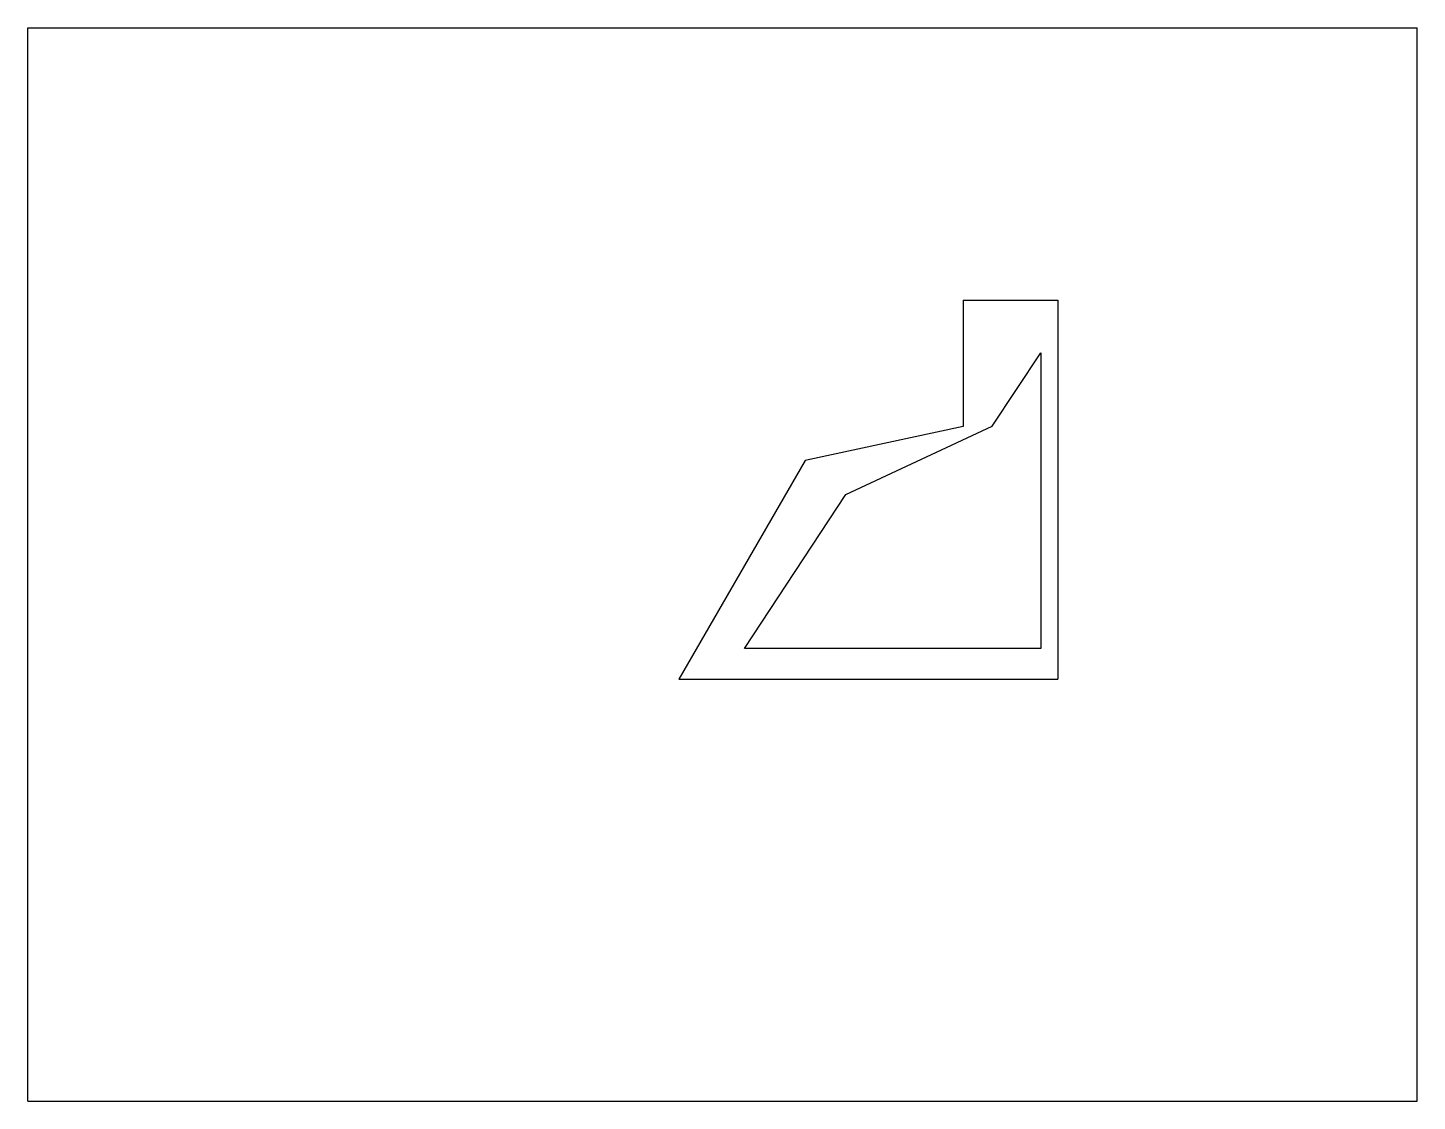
# Model space of a CAD drawing. Extents: x 0 to 22, y 0 to 17.
import ezdxf

# ---------------------------------------------------------------- set-up
doc = ezdxf.new("R2010")
doc.units = 0
doc.header["$LTSCALE"] = 1.21
doc.layers.get('0').update_dxf_attribs({"linetype": 'CONTINUOUS'})

msp = doc.modelspace()

# ---------------------------------------------------------------- linework, layer by layer
for p, q in [((0, 0), (0, 17)), ((0, 17), (22, 17)), ((22, 0), (22, 17)), ((0, 0), (22, 0))]:
    msp.add_line(p, q)
at = {"color": 3}
for p, q in [((14.81, 12.684), (14.81, 10.684)), ((14.81, 12.684), (16.31, 12.684)), ((16.31, 12.684), (16.31, 6.684)), ((15.272, 10.69), (16.04, 11.854)), ((16.04, 11.854), (16.04, 7.171)), ((14.81, 10.684), (12.31, 10.148)), ((12.955, 9.608), (15.272, 10.69)), ((12.31, 10.148), (10.31, 6.684)), ((11.348, 7.171), (12.955, 9.608)), ((16.04, 7.171), (11.348, 7.171)), ((10.31, 6.684), (16.31, 6.684))]:
    msp.add_line(p, q, dxfattribs=at)

doc.saveas('drawing.dxf')
